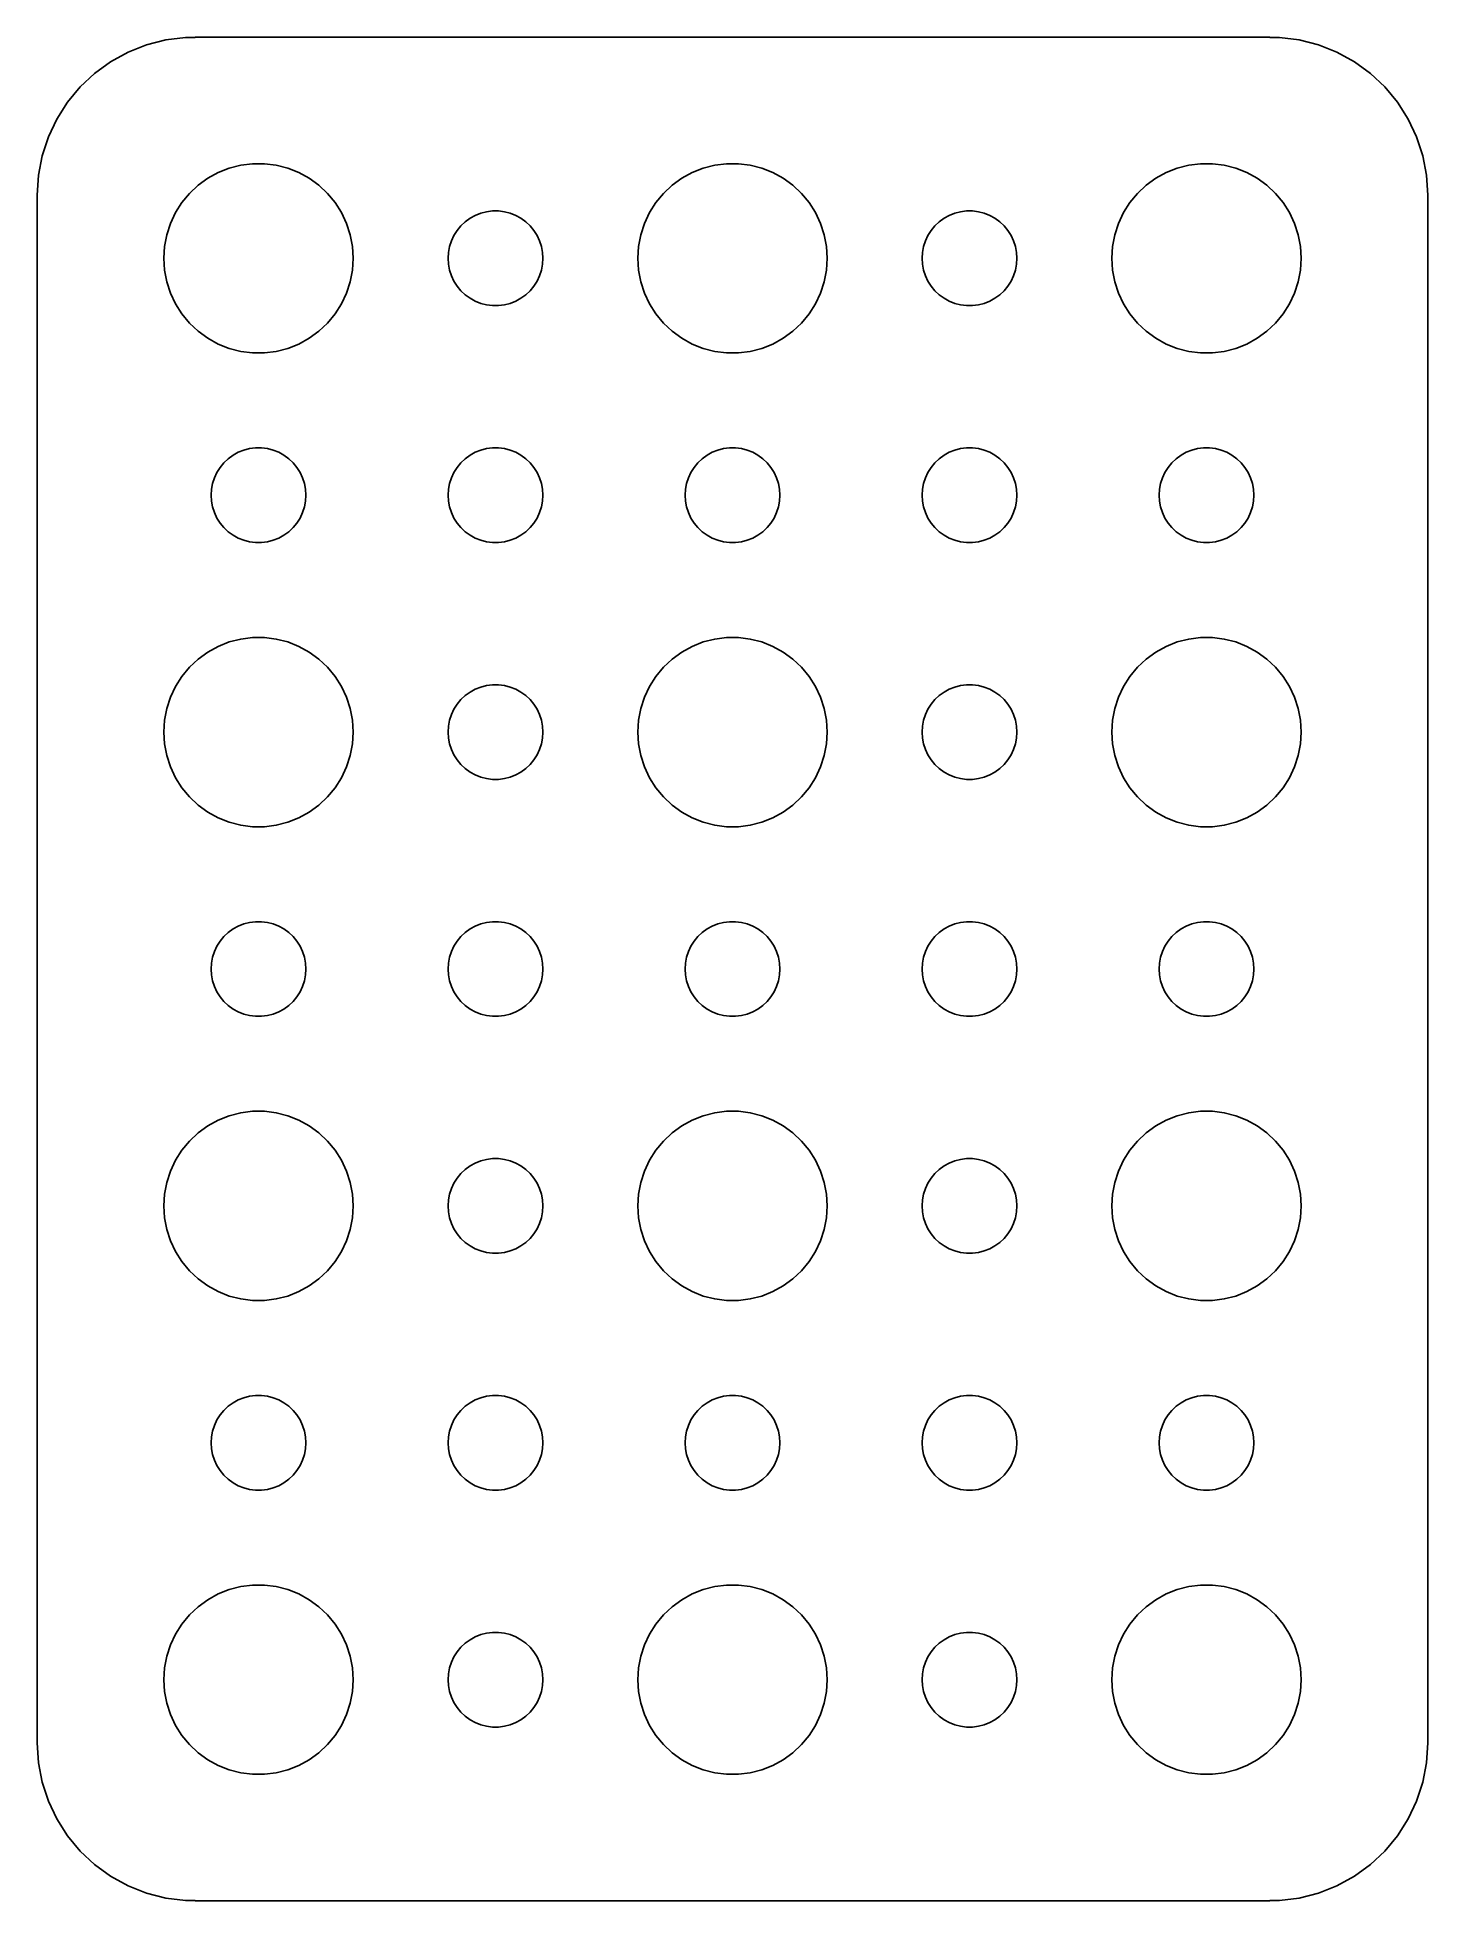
# Model space of a CAD drawing. Extents: x -22 to 22, y -29.5 to 29.5.
import ezdxf

# ---------------------------------------------------------------- set-up
doc = ezdxf.new("R2010")
doc.units = 0
doc.layers.get('0').update_dxf_attribs({"linetype": 'CONTINUOUS'})

msp = doc.modelspace()

# ---------------------------------------------------------------- linework, layer by layer
for points in [[(17, -29.4901), (17.314, -29.4901), (17.9369, -29.4114), (18.5451, -29.2553), (19.1289, -29.0241), (19.6791, -28.7216), (20.1871, -28.3526), (20.6448, -27.9227), (21.0451, -27.4389), (21.3815, -26.9088), (21.6489, -26.3406), (21.8429, -25.7434), (21.9606, -25.1267), (22, -24.5), (22, 24.5), (21.9606, 25.1267), (21.8429, 25.7434), (21.6489, 26.3406), (21.3815, 26.9088), (21.0451, 27.4389), (20.6448, 27.9227), (20.1871, 28.3526), (19.6791, 28.7216), (19.1289, 29.0241), (18.5451, 29.2553), (17.9369, 29.4114), (17.314, 29.4901), (17, 29.4901), (17, 29.497), (-17, 29.497), (-17, 29.4901), (-17.314, 29.4901), (-17.9369, 29.4114), (-18.5451, 29.2553), (-19.1289, 29.0241), (-19.6791, 28.7216), (-20.1871, 28.3526), (-20.6448, 27.9227), (-21.0451, 27.4389), (-21.3815, 26.9088), (-21.6489, 26.3406), (-21.8429, 25.7434), (-21.9606, 25.1267), (-22, 24.5), (-22, -24.5), (-21.9606, -25.1267), (-21.8429, -25.7434), (-21.6489, -26.3406), (-21.3815, -26.9088), (-21.0451, -27.4389), (-20.6448, -27.9227), (-20.1871, -28.3526), (-19.6791, -28.7216), (-19.1289, -29.0241), (-18.5451, -29.2553), (-17.9369, -29.4114), (-17.314, -29.4901), (-17, -29.4901), (-17, -29.497), (17, -29.497)], [(-15.1884, 19.5059), (-15.5621, 19.5531), (-15.9271, 19.6468), (-16.2773, 19.7855), (-16.6075, 19.967), (-16.9123, 20.1885), (-17.1869, 20.4464), (-17.4271, 20.7366), (-17.6289, 21.0547), (-17.7893, 21.3956), (-17.9057, 21.7539), (-17.9763, 22.124), (-18, 22.5), (-17.9763, 22.876), (-17.9057, 23.2461), (-17.7893, 23.6044), (-17.6289, 23.9453), (-17.4271, 24.2634), (-17.1869, 24.5536), (-16.9123, 24.8115), (-16.6075, 25.033), (-16.2773, 25.2145), (-15.9271, 25.3532), (-15.5621, 25.4469), (-15.1884, 25.4941), (-14.8116, 25.4941), (-14.4379, 25.4469), (-14.0729, 25.3532), (-13.7227, 25.2145), (-13.3925, 25.033), (-13.0877, 24.8115), (-12.8131, 24.5536), (-12.5729, 24.2634), (-12.3711, 23.9453), (-12.2107, 23.6044), (-12.0943, 23.2461), (-12.0237, 22.876), (-12, 22.5), (-12.0237, 22.124), (-12.0943, 21.7539), (-12.2107, 21.3956), (-12.3711, 21.0547), (-12.5729, 20.7366), (-12.8131, 20.4464), (-13.0877, 20.1885), (-13.3925, 19.967), (-13.7227, 19.7855), (-14.0729, 19.6468), (-14.4379, 19.5531), (-14.8116, 19.5059)], [(-0.188372, 19.5059), (-0.562144, 19.5531), (-0.927051, 19.6468), (-1.27734, 19.7855), (-1.60748, 19.967), (-1.91227, 20.1885), (-2.18691, 20.4464), (-2.42705, 20.7366), (-2.62892, 21.0547), (-2.78933, 21.3956), (-2.90575, 21.7539), (-2.97634, 22.124), (-3, 22.5), (-2.97634, 22.876), (-2.90575, 23.2461), (-2.78933, 23.6044), (-2.62892, 23.9453), (-2.42705, 24.2634), (-2.18691, 24.5536), (-1.91227, 24.8115), (-1.60748, 25.033), (-1.27734, 25.2145), (-0.927051, 25.3532), (-0.562144, 25.4469), (-0.188372, 25.4941), (0.188372, 25.4941), (0.562144, 25.4469), (0.927051, 25.3532), (1.27734, 25.2145), (1.60748, 25.033), (1.91227, 24.8115), (2.18691, 24.5536), (2.42705, 24.2634), (2.62892, 23.9453), (2.78933, 23.6044), (2.90575, 23.2461), (2.97634, 22.876), (3, 22.5), (2.97634, 22.124), (2.90575, 21.7539), (2.78933, 21.3956), (2.62892, 21.0547), (2.42705, 20.7366), (2.18691, 20.4464), (1.91227, 20.1885), (1.60748, 19.967), (1.27734, 19.7855), (0.927051, 19.6468), (0.562144, 19.5531), (0.188372, 19.5059)], [(14.8116, 19.5059), (14.4379, 19.5531), (14.0729, 19.6468), (13.7227, 19.7855), (13.3925, 19.967), (13.0877, 20.1885), (12.8131, 20.4464), (12.5729, 20.7366), (12.3711, 21.0547), (12.2107, 21.3956), (12.0943, 21.7539), (12.0237, 22.124), (12, 22.5), (12.0237, 22.876), (12.0943, 23.2461), (12.2107, 23.6044), (12.3711, 23.9453), (12.5729, 24.2634), (12.8131, 24.5536), (13.0877, 24.8115), (13.3925, 25.033), (13.7227, 25.2145), (14.0729, 25.3532), (14.4379, 25.4469), (14.8116, 25.4941), (15.1884, 25.4941), (15.5621, 25.4469), (15.9271, 25.3532), (16.2773, 25.2145), (16.6075, 25.033), (16.9123, 24.8115), (17.1869, 24.5536), (17.4271, 24.2634), (17.6289, 23.9453), (17.7893, 23.6044), (17.9057, 23.2461), (17.9763, 22.876), (18, 22.5), (17.9763, 22.124), (17.9057, 21.7539), (17.7893, 21.3956), (17.6289, 21.0547), (17.4271, 20.7366), (17.1869, 20.4464), (16.9123, 20.1885), (16.6075, 19.967), (16.2773, 19.7855), (15.9271, 19.6468), (15.5621, 19.5531), (15.1884, 19.5059)], [(-7.59419, 21.003), (-7.78107, 21.0266), (-7.96353, 21.0734), (-8.13867, 21.1428), (-8.30374, 21.2335), (-8.45614, 21.3442), (-8.59345, 21.4732), (-8.71353, 21.6183), (-8.81446, 21.7774), (-8.89466, 21.9478), (-8.95287, 22.127), (-8.98817, 22.312), (-9, 22.5), (-8.98817, 22.688), (-8.95287, 22.873), (-8.89466, 23.0522), (-8.81446, 23.2226), (-8.71353, 23.3817), (-8.59345, 23.5268), (-8.45614, 23.6558), (-8.30374, 23.7665), (-8.13867, 23.8572), (-7.96353, 23.9266), (-7.78107, 23.9734), (-7.59419, 23.997), (-7.40581, 23.997), (-7.21893, 23.9734), (-7.03647, 23.9266), (-6.86133, 23.8572), (-6.69626, 23.7665), (-6.54386, 23.6558), (-6.40655, 23.5268), (-6.28647, 23.3817), (-6.18554, 23.2226), (-6.10534, 23.0522), (-6.04713, 22.873), (-6.01183, 22.688), (-6, 22.5), (-6.01183, 22.312), (-6.04713, 22.127), (-6.10534, 21.9478), (-6.18554, 21.7774), (-6.28647, 21.6183), (-6.40655, 21.4732), (-6.54386, 21.3442), (-6.69626, 21.2335), (-6.86133, 21.1428), (-7.03647, 21.0734), (-7.21893, 21.0266), (-7.40581, 21.003)], [(7.40581, 21.003), (7.21893, 21.0266), (7.03647, 21.0734), (6.86133, 21.1428), (6.69626, 21.2335), (6.54386, 21.3442), (6.40655, 21.4732), (6.28647, 21.6183), (6.18554, 21.7774), (6.10534, 21.9478), (6.04713, 22.127), (6.01183, 22.312), (6, 22.5), (6.01183, 22.688), (6.04713, 22.873), (6.10534, 23.0522), (6.18554, 23.2226), (6.28647, 23.3817), (6.40655, 23.5268), (6.54386, 23.6558), (6.69626, 23.7665), (6.86133, 23.8572), (7.03647, 23.9266), (7.21893, 23.9734), (7.40581, 23.997), (7.59419, 23.997), (7.78107, 23.9734), (7.96353, 23.9266), (8.13867, 23.8572), (8.30374, 23.7665), (8.45614, 23.6558), (8.59345, 23.5268), (8.71353, 23.3817), (8.81446, 23.2226), (8.89466, 23.0522), (8.95287, 22.873), (8.98817, 22.688), (9, 22.5), (8.98817, 22.312), (8.95287, 22.127), (8.89466, 21.9478), (8.81446, 21.7774), (8.71353, 21.6183), (8.59345, 21.4732), (8.45614, 21.3442), (8.30374, 21.2335), (8.13867, 21.1428), (7.96353, 21.0734), (7.78107, 21.0266), (7.59419, 21.003)], [(-15.0942, 13.503), (-15.2811, 13.5266), (-15.4635, 13.5734), (-15.6387, 13.6428), (-15.8037, 13.7335), (-15.9561, 13.8442), (-16.0935, 13.9732), (-16.2135, 14.1183), (-16.3145, 14.2774), (-16.3947, 14.4478), (-16.4529, 14.627), (-16.4882, 14.812), (-16.5, 15), (-16.4882, 15.188), (-16.4529, 15.373), (-16.3947, 15.5522), (-16.3145, 15.7226), (-16.2135, 15.8817), (-16.0935, 16.0268), (-15.9561, 16.1558), (-15.8037, 16.2665), (-15.6387, 16.3572), (-15.4635, 16.4266), (-15.2811, 16.4734), (-15.0942, 16.497), (-14.9058, 16.497), (-14.7189, 16.4734), (-14.5365, 16.4266), (-14.3613, 16.3572), (-14.1963, 16.2665), (-14.0439, 16.1558), (-13.9065, 16.0268), (-13.7865, 15.8817), (-13.6855, 15.7226), (-13.6053, 15.5522), (-13.5471, 15.373), (-13.5118, 15.188), (-13.5, 15), (-13.5118, 14.812), (-13.5471, 14.627), (-13.6053, 14.4478), (-13.6855, 14.2774), (-13.7865, 14.1183), (-13.9065, 13.9732), (-14.0439, 13.8442), (-14.1963, 13.7335), (-14.3613, 13.6428), (-14.5365, 13.5734), (-14.7189, 13.5266), (-14.9058, 13.503)], [(-7.59419, 13.503), (-7.78107, 13.5266), (-7.96353, 13.5734), (-8.13867, 13.6428), (-8.30374, 13.7335), (-8.45614, 13.8442), (-8.59345, 13.9732), (-8.71353, 14.1183), (-8.81446, 14.2774), (-8.89466, 14.4478), (-8.95287, 14.627), (-8.98817, 14.812), (-9, 15), (-8.98817, 15.188), (-8.95287, 15.373), (-8.89466, 15.5522), (-8.81446, 15.7226), (-8.71353, 15.8817), (-8.59345, 16.0268), (-8.45614, 16.1558), (-8.30374, 16.2665), (-8.13867, 16.3572), (-7.96353, 16.4266), (-7.78107, 16.4734), (-7.59419, 16.497), (-7.40581, 16.497), (-7.21893, 16.4734), (-7.03647, 16.4266), (-6.86133, 16.3572), (-6.69626, 16.2665), (-6.54386, 16.1558), (-6.40655, 16.0268), (-6.28647, 15.8817), (-6.18554, 15.7226), (-6.10534, 15.5522), (-6.04713, 15.373), (-6.01183, 15.188), (-6, 15), (-6.01183, 14.812), (-6.04713, 14.627), (-6.10534, 14.4478), (-6.18554, 14.2774), (-6.28647, 14.1183), (-6.40655, 13.9732), (-6.54386, 13.8442), (-6.69626, 13.7335), (-6.86133, 13.6428), (-7.03647, 13.5734), (-7.21893, 13.5266), (-7.40581, 13.503)], [(-0.094186, 13.503), (-0.281072, 13.5266), (-0.463525, 13.5734), (-0.638669, 13.6428), (-0.80374, 13.7335), (-0.956136, 13.8442), (-1.09345, 13.9732), (-1.21353, 14.1183), (-1.31446, 14.2774), (-1.39466, 14.4478), (-1.45287, 14.627), (-1.48817, 14.812), (-1.5, 15), (-1.48817, 15.188), (-1.45287, 15.373), (-1.39466, 15.5522), (-1.31446, 15.7226), (-1.21353, 15.8817), (-1.09345, 16.0268), (-0.956136, 16.1558), (-0.80374, 16.2665), (-0.638669, 16.3572), (-0.463525, 16.4266), (-0.281072, 16.4734), (-0.094186, 16.497), (0.094186, 16.497), (0.281072, 16.4734), (0.463525, 16.4266), (0.638669, 16.3572), (0.80374, 16.2665), (0.956136, 16.1558), (1.09345, 16.0268), (1.21353, 15.8817), (1.31446, 15.7226), (1.39466, 15.5522), (1.45287, 15.373), (1.48817, 15.188), (1.5, 15), (1.48817, 14.812), (1.45287, 14.627), (1.39466, 14.4478), (1.31446, 14.2774), (1.21353, 14.1183), (1.09345, 13.9732), (0.956136, 13.8442), (0.80374, 13.7335), (0.638669, 13.6428), (0.463525, 13.5734), (0.281072, 13.5266), (0.094186, 13.503)], [(7.40581, 13.503), (7.21893, 13.5266), (7.03647, 13.5734), (6.86133, 13.6428), (6.69626, 13.7335), (6.54386, 13.8442), (6.40655, 13.9732), (6.28647, 14.1183), (6.18554, 14.2774), (6.10534, 14.4478), (6.04713, 14.627), (6.01183, 14.812), (6, 15), (6.01183, 15.188), (6.04713, 15.373), (6.10534, 15.5522), (6.18554, 15.7226), (6.28647, 15.8817), (6.40655, 16.0268), (6.54386, 16.1558), (6.69626, 16.2665), (6.86133, 16.3572), (7.03647, 16.4266), (7.21893, 16.4734), (7.40581, 16.497), (7.59419, 16.497), (7.78107, 16.4734), (7.96353, 16.4266), (8.13867, 16.3572), (8.30374, 16.2665), (8.45614, 16.1558), (8.59345, 16.0268), (8.71353, 15.8817), (8.81446, 15.7226), (8.89466, 15.5522), (8.95287, 15.373), (8.98817, 15.188), (9, 15), (8.98817, 14.812), (8.95287, 14.627), (8.89466, 14.4478), (8.81446, 14.2774), (8.71353, 14.1183), (8.59345, 13.9732), (8.45614, 13.8442), (8.30374, 13.7335), (8.13867, 13.6428), (7.96353, 13.5734), (7.78107, 13.5266), (7.59419, 13.503)], [(14.9058, 13.503), (14.7189, 13.5266), (14.5365, 13.5734), (14.3613, 13.6428), (14.1963, 13.7335), (14.0439, 13.8442), (13.9065, 13.9732), (13.7865, 14.1183), (13.6855, 14.2774), (13.6053, 14.4478), (13.5471, 14.627), (13.5118, 14.812), (13.5, 15), (13.5118, 15.188), (13.5471, 15.373), (13.6053, 15.5522), (13.6855, 15.7226), (13.7865, 15.8817), (13.9065, 16.0268), (14.0439, 16.1558), (14.1963, 16.2665), (14.3613, 16.3572), (14.5365, 16.4266), (14.7189, 16.4734), (14.9058, 16.497), (15.0942, 16.497), (15.2811, 16.4734), (15.4635, 16.4266), (15.6387, 16.3572), (15.8037, 16.2665), (15.9561, 16.1558), (16.0935, 16.0268), (16.2135, 15.8817), (16.3145, 15.7226), (16.3947, 15.5522), (16.4529, 15.373), (16.4882, 15.188), (16.5, 15), (16.4882, 14.812), (16.4529, 14.627), (16.3947, 14.4478), (16.3145, 14.2774), (16.2135, 14.1183), (16.0935, 13.9732), (15.9561, 13.8442), (15.8037, 13.7335), (15.6387, 13.6428), (15.4635, 13.5734), (15.2811, 13.5266), (15.0942, 13.503)], [(-15.1884, 4.50592), (-15.5621, 4.55314), (-15.9271, 4.64683), (-16.2773, 4.78552), (-16.6075, 4.96702), (-16.9123, 5.18846), (-17.1869, 5.44636), (-17.4271, 5.73664), (-17.6289, 6.05474), (-17.7893, 6.39563), (-17.9057, 6.75393), (-17.9763, 7.124), (-18, 7.5), (-17.9763, 7.876), (-17.9057, 8.24607), (-17.7893, 8.60437), (-17.6289, 8.94526), (-17.4271, 9.26336), (-17.1869, 9.55364), (-16.9123, 9.81154), (-16.6075, 10.033), (-16.2773, 10.2145), (-15.9271, 10.3532), (-15.5621, 10.4469), (-15.1884, 10.4941), (-14.8116, 10.4941), (-14.4379, 10.4469), (-14.0729, 10.3532), (-13.7227, 10.2145), (-13.3925, 10.033), (-13.0877, 9.81154), (-12.8131, 9.55364), (-12.5729, 9.26336), (-12.3711, 8.94526), (-12.2107, 8.60437), (-12.0943, 8.24607), (-12.0237, 7.876), (-12, 7.5), (-12.0237, 7.124), (-12.0943, 6.75393), (-12.2107, 6.39563), (-12.3711, 6.05474), (-12.5729, 5.73664), (-12.8131, 5.44636), (-13.0877, 5.18846), (-13.3925, 4.96702), (-13.7227, 4.78552), (-14.0729, 4.64683), (-14.4379, 4.55314), (-14.8116, 4.50592)], [(-0.188372, 4.50592), (-0.562144, 4.55314), (-0.927051, 4.64683), (-1.27734, 4.78552), (-1.60748, 4.96702), (-1.91227, 5.18846), (-2.18691, 5.44636), (-2.42705, 5.73664), (-2.62892, 6.05474), (-2.78933, 6.39563), (-2.90575, 6.75393), (-2.97634, 7.124), (-3, 7.5), (-2.97634, 7.876), (-2.90575, 8.24607), (-2.78933, 8.60437), (-2.62892, 8.94526), (-2.42705, 9.26336), (-2.18691, 9.55364), (-1.91227, 9.81154), (-1.60748, 10.033), (-1.27734, 10.2145), (-0.927051, 10.3532), (-0.562144, 10.4469), (-0.188372, 10.4941), (0.188372, 10.4941), (0.562144, 10.4469), (0.927051, 10.3532), (1.27734, 10.2145), (1.60748, 10.033), (1.91227, 9.81154), (2.18691, 9.55364), (2.42705, 9.26336), (2.62892, 8.94526), (2.78933, 8.60437), (2.90575, 8.24607), (2.97634, 7.876), (3, 7.5), (2.97634, 7.124), (2.90575, 6.75393), (2.78933, 6.39563), (2.62892, 6.05474), (2.42705, 5.73664), (2.18691, 5.44636), (1.91227, 5.18846), (1.60748, 4.96702), (1.27734, 4.78552), (0.927051, 4.64683), (0.562144, 4.55314), (0.188372, 4.50592)], [(14.8116, 4.50592), (14.4379, 4.55314), (14.0729, 4.64683), (13.7227, 4.78552), (13.3925, 4.96702), (13.0877, 5.18846), (12.8131, 5.44636), (12.5729, 5.73664), (12.3711, 6.05474), (12.2107, 6.39563), (12.0943, 6.75393), (12.0237, 7.124), (12, 7.5), (12.0237, 7.876), (12.0943, 8.24607), (12.2107, 8.60437), (12.3711, 8.94526), (12.5729, 9.26336), (12.8131, 9.55364), (13.0877, 9.81154), (13.3925, 10.033), (13.7227, 10.2145), (14.0729, 10.3532), (14.4379, 10.4469), (14.8116, 10.4941), (15.1884, 10.4941), (15.5621, 10.4469), (15.9271, 10.3532), (16.2773, 10.2145), (16.6075, 10.033), (16.9123, 9.81154), (17.1869, 9.55364), (17.4271, 9.26336), (17.6289, 8.94526), (17.7893, 8.60437), (17.9057, 8.24607), (17.9763, 7.876), (18, 7.5), (17.9763, 7.124), (17.9057, 6.75393), (17.7893, 6.39563), (17.6289, 6.05474), (17.4271, 5.73664), (17.1869, 5.44636), (16.9123, 5.18846), (16.6075, 4.96702), (16.2773, 4.78552), (15.9271, 4.64683), (15.5621, 4.55314), (15.1884, 4.50592)], [(-7.59419, 6.00296), (-7.78107, 6.02657), (-7.96353, 6.07342), (-8.13867, 6.14276), (-8.30374, 6.23351), (-8.45614, 6.34423), (-8.59345, 6.47318), (-8.71353, 6.61832), (-8.81446, 6.77737), (-8.89466, 6.94781), (-8.95287, 7.12697), (-8.98817, 7.312), (-9, 7.5), (-8.98817, 7.688), (-8.95287, 7.87303), (-8.89466, 8.05219), (-8.81446, 8.22263), (-8.71353, 8.38168), (-8.59345, 8.52682), (-8.45614, 8.65577), (-8.30374, 8.76649), (-8.13867, 8.85724), (-7.96353, 8.92658), (-7.78107, 8.97343), (-7.59419, 8.99704), (-7.40581, 8.99704), (-7.21893, 8.97343), (-7.03647, 8.92658), (-6.86133, 8.85724), (-6.69626, 8.76649), (-6.54386, 8.65577), (-6.40655, 8.52682), (-6.28647, 8.38168), (-6.18554, 8.22263), (-6.10534, 8.05219), (-6.04713, 7.87303), (-6.01183, 7.688), (-6, 7.5), (-6.01183, 7.312), (-6.04713, 7.12697), (-6.10534, 6.94781), (-6.18554, 6.77737), (-6.28647, 6.61832), (-6.40655, 6.47318), (-6.54386, 6.34423), (-6.69626, 6.23351), (-6.86133, 6.14276), (-7.03647, 6.07342), (-7.21893, 6.02657), (-7.40581, 6.00296)], [(7.40581, 6.00296), (7.21893, 6.02657), (7.03647, 6.07342), (6.86133, 6.14276), (6.69626, 6.23351), (6.54386, 6.34423), (6.40655, 6.47318), (6.28647, 6.61832), (6.18554, 6.77737), (6.10534, 6.94781), (6.04713, 7.12697), (6.01183, 7.312), (6, 7.5), (6.01183, 7.688), (6.04713, 7.87303), (6.10534, 8.05219), (6.18554, 8.22263), (6.28647, 8.38168), (6.40655, 8.52682), (6.54386, 8.65577), (6.69626, 8.76649), (6.86133, 8.85724), (7.03647, 8.92658), (7.21893, 8.97343), (7.40581, 8.99704), (7.59419, 8.99704), (7.78107, 8.97343), (7.96353, 8.92658), (8.13867, 8.85724), (8.30374, 8.76649), (8.45614, 8.65577), (8.59345, 8.52682), (8.71353, 8.38168), (8.81446, 8.22263), (8.89466, 8.05219), (8.95287, 7.87303), (8.98817, 7.688), (9, 7.5), (8.98817, 7.312), (8.95287, 7.12697), (8.89466, 6.94781), (8.81446, 6.77737), (8.71353, 6.61832), (8.59345, 6.47318), (8.45614, 6.34423), (8.30374, 6.23351), (8.13867, 6.14276), (7.96353, 6.07342), (7.78107, 6.02657), (7.59419, 6.00296)], [(-15.0942, -1.49704), (-15.2811, -1.47343), (-15.4635, -1.42658), (-15.6387, -1.35724), (-15.8037, -1.26649), (-15.9561, -1.15577), (-16.0935, -1.02682), (-16.2135, -0.881678), (-16.3145, -0.722631), (-16.3947, -0.552187), (-16.4529, -0.373035), (-16.4882, -0.188), (-16.5, 0), (-16.4882, 0.188), (-16.4529, 0.373035), (-16.3947, 0.552187), (-16.3145, 0.722631), (-16.2135, 0.881678), (-16.0935, 1.02682), (-15.9561, 1.15577), (-15.8037, 1.26649), (-15.6387, 1.35724), (-15.4635, 1.42658), (-15.2811, 1.47343), (-15.0942, 1.49704), (-14.9058, 1.49704), (-14.7189, 1.47343), (-14.5365, 1.42658), (-14.3613, 1.35724), (-14.1963, 1.26649), (-14.0439, 1.15577), (-13.9065, 1.02682), (-13.7865, 0.881678), (-13.6855, 0.722631), (-13.6053, 0.552187), (-13.5471, 0.373035), (-13.5118, 0.188), (-13.5, 0), (-13.5118, -0.188), (-13.5471, -0.373035), (-13.6053, -0.552187), (-13.6855, -0.722631), (-13.7865, -0.881678), (-13.9065, -1.02682), (-14.0439, -1.15577), (-14.1963, -1.26649), (-14.3613, -1.35724), (-14.5365, -1.42658), (-14.7189, -1.47343), (-14.9058, -1.49704)], [(-7.59419, -1.49704), (-7.78107, -1.47343), (-7.96353, -1.42658), (-8.13867, -1.35724), (-8.30374, -1.26649), (-8.45614, -1.15577), (-8.59345, -1.02682), (-8.71353, -0.881678), (-8.81446, -0.722631), (-8.89466, -0.552187), (-8.95287, -0.373035), (-8.98817, -0.188), (-9, 0), (-8.98817, 0.188), (-8.95287, 0.373035), (-8.89466, 0.552187), (-8.81446, 0.722631), (-8.71353, 0.881678), (-8.59345, 1.02682), (-8.45614, 1.15577), (-8.30374, 1.26649), (-8.13867, 1.35724), (-7.96353, 1.42658), (-7.78107, 1.47343), (-7.59419, 1.49704), (-7.40581, 1.49704), (-7.21893, 1.47343), (-7.03647, 1.42658), (-6.86133, 1.35724), (-6.69626, 1.26649), (-6.54386, 1.15577), (-6.40655, 1.02682), (-6.28647, 0.881678), (-6.18554, 0.722631), (-6.10534, 0.552187), (-6.04713, 0.373035), (-6.01183, 0.188), (-6, 0), (-6.01183, -0.188), (-6.04713, -0.373035), (-6.10534, -0.552187), (-6.18554, -0.722631), (-6.28647, -0.881678), (-6.40655, -1.02682), (-6.54386, -1.15577), (-6.69626, -1.26649), (-6.86133, -1.35724), (-7.03647, -1.42658), (-7.21893, -1.47343), (-7.40581, -1.49704)], [(-0.094186, -1.49704), (-0.281072, -1.47343), (-0.463525, -1.42658), (-0.638669, -1.35724), (-0.80374, -1.26649), (-0.956136, -1.15577), (-1.09345, -1.02682), (-1.21353, -0.881678), (-1.31446, -0.722631), (-1.39466, -0.552187), (-1.45287, -0.373035), (-1.48817, -0.188), (-1.5, 0), (-1.48817, 0.188), (-1.45287, 0.373035), (-1.39466, 0.552187), (-1.31446, 0.722631), (-1.21353, 0.881678), (-1.09345, 1.02682), (-0.956136, 1.15577), (-0.80374, 1.26649), (-0.638669, 1.35724), (-0.463525, 1.42658), (-0.281072, 1.47343), (-0.094186, 1.49704), (0.094186, 1.49704), (0.281072, 1.47343), (0.463525, 1.42658), (0.638669, 1.35724), (0.80374, 1.26649), (0.956136, 1.15577), (1.09345, 1.02682), (1.21353, 0.881678), (1.31446, 0.722631), (1.39466, 0.552187), (1.45287, 0.373035), (1.48817, 0.188), (1.5, 0), (1.48817, -0.188), (1.45287, -0.373035), (1.39466, -0.552187), (1.31446, -0.722631), (1.21353, -0.881678), (1.09345, -1.02682), (0.956136, -1.15577), (0.80374, -1.26649), (0.638669, -1.35724), (0.463525, -1.42658), (0.281072, -1.47343), (0.094186, -1.49704)], [(7.40581, -1.49704), (7.21893, -1.47343), (7.03647, -1.42658), (6.86133, -1.35724), (6.69626, -1.26649), (6.54386, -1.15577), (6.40655, -1.02682), (6.28647, -0.881678), (6.18554, -0.722631), (6.10534, -0.552187), (6.04713, -0.373035), (6.01183, -0.188), (6, 0), (6.01183, 0.188), (6.04713, 0.373035), (6.10534, 0.552187), (6.18554, 0.722631), (6.28647, 0.881678), (6.40655, 1.02682), (6.54386, 1.15577), (6.69626, 1.26649), (6.86133, 1.35724), (7.03647, 1.42658), (7.21893, 1.47343), (7.40581, 1.49704), (7.59419, 1.49704), (7.78107, 1.47343), (7.96353, 1.42658), (8.13867, 1.35724), (8.30374, 1.26649), (8.45614, 1.15577), (8.59345, 1.02682), (8.71353, 0.881678), (8.81446, 0.722631), (8.89466, 0.552187), (8.95287, 0.373035), (8.98817, 0.188), (9, 0), (8.98817, -0.188), (8.95287, -0.373035), (8.89466, -0.552187), (8.81446, -0.722631), (8.71353, -0.881678), (8.59345, -1.02682), (8.45614, -1.15577), (8.30374, -1.26649), (8.13867, -1.35724), (7.96353, -1.42658), (7.78107, -1.47343), (7.59419, -1.49704)], [(14.9058, -1.49704), (14.7189, -1.47343), (14.5365, -1.42658), (14.3613, -1.35724), (14.1963, -1.26649), (14.0439, -1.15577), (13.9065, -1.02682), (13.7865, -0.881678), (13.6855, -0.722631), (13.6053, -0.552187), (13.5471, -0.373035), (13.5118, -0.188), (13.5, 0), (13.5118, 0.188), (13.5471, 0.373035), (13.6053, 0.552187), (13.6855, 0.722631), (13.7865, 0.881678), (13.9065, 1.02682), (14.0439, 1.15577), (14.1963, 1.26649), (14.3613, 1.35724), (14.5365, 1.42658), (14.7189, 1.47343), (14.9058, 1.49704), (15.0942, 1.49704), (15.2811, 1.47343), (15.4635, 1.42658), (15.6387, 1.35724), (15.8037, 1.26649), (15.9561, 1.15577), (16.0935, 1.02682), (16.2135, 0.881678), (16.3145, 0.722631), (16.3947, 0.552187), (16.4529, 0.373035), (16.4882, 0.188), (16.5, 0), (16.4882, -0.188), (16.4529, -0.373035), (16.3947, -0.552187), (16.3145, -0.722631), (16.2135, -0.881678), (16.0935, -1.02682), (15.9561, -1.15577), (15.8037, -1.26649), (15.6387, -1.35724), (15.4635, -1.42658), (15.2811, -1.47343), (15.0942, -1.49704)], [(-15.1884, -10.4941), (-15.5621, -10.4469), (-15.9271, -10.3532), (-16.2773, -10.2145), (-16.6075, -10.033), (-16.9123, -9.81154), (-17.1869, -9.55364), (-17.4271, -9.26336), (-17.6289, -8.94526), (-17.7893, -8.60437), (-17.9057, -8.24607), (-17.9763, -7.876), (-18, -7.5), (-17.9763, -7.124), (-17.9057, -6.75393), (-17.7893, -6.39563), (-17.6289, -6.05474), (-17.4271, -5.73664), (-17.1869, -5.44636), (-16.9123, -5.18846), (-16.6075, -4.96702), (-16.2773, -4.78552), (-15.9271, -4.64683), (-15.5621, -4.55314), (-15.1884, -4.50592), (-14.8116, -4.50592), (-14.4379, -4.55314), (-14.0729, -4.64683), (-13.7227, -4.78552), (-13.3925, -4.96702), (-13.0877, -5.18846), (-12.8131, -5.44636), (-12.5729, -5.73664), (-12.3711, -6.05474), (-12.2107, -6.39563), (-12.0943, -6.75393), (-12.0237, -7.124), (-12, -7.5), (-12.0237, -7.876), (-12.0943, -8.24607), (-12.2107, -8.60437), (-12.3711, -8.94526), (-12.5729, -9.26336), (-12.8131, -9.55364), (-13.0877, -9.81154), (-13.3925, -10.033), (-13.7227, -10.2145), (-14.0729, -10.3532), (-14.4379, -10.4469), (-14.8116, -10.4941)], [(-0.188372, -10.4941), (-0.562144, -10.4469), (-0.927051, -10.3532), (-1.27734, -10.2145), (-1.60748, -10.033), (-1.91227, -9.81154), (-2.18691, -9.55364), (-2.42705, -9.26336), (-2.62892, -8.94526), (-2.78933, -8.60437), (-2.90575, -8.24607), (-2.97634, -7.876), (-3, -7.5), (-2.97634, -7.124), (-2.90575, -6.75393), (-2.78933, -6.39563), (-2.62892, -6.05474), (-2.42705, -5.73664), (-2.18691, -5.44636), (-1.91227, -5.18846), (-1.60748, -4.96702), (-1.27734, -4.78552), (-0.927051, -4.64683), (-0.562144, -4.55314), (-0.188372, -4.50592), (0.188372, -4.50592), (0.562144, -4.55314), (0.927051, -4.64683), (1.27734, -4.78552), (1.60748, -4.96702), (1.91227, -5.18846), (2.18691, -5.44636), (2.42705, -5.73664), (2.62892, -6.05474), (2.78933, -6.39563), (2.90575, -6.75393), (2.97634, -7.124), (3, -7.5), (2.97634, -7.876), (2.90575, -8.24607), (2.78933, -8.60437), (2.62892, -8.94526), (2.42705, -9.26336), (2.18691, -9.55364), (1.91227, -9.81154), (1.60748, -10.033), (1.27734, -10.2145), (0.927051, -10.3532), (0.562144, -10.4469), (0.188372, -10.4941)], [(14.8116, -10.4941), (14.4379, -10.4469), (14.0729, -10.3532), (13.7227, -10.2145), (13.3925, -10.033), (13.0877, -9.81154), (12.8131, -9.55364), (12.5729, -9.26336), (12.3711, -8.94526), (12.2107, -8.60437), (12.0943, -8.24607), (12.0237, -7.876), (12, -7.5), (12.0237, -7.124), (12.0943, -6.75393), (12.2107, -6.39563), (12.3711, -6.05474), (12.5729, -5.73664), (12.8131, -5.44636), (13.0877, -5.18846), (13.3925, -4.96702), (13.7227, -4.78552), (14.0729, -4.64683), (14.4379, -4.55314), (14.8116, -4.50592), (15.1884, -4.50592), (15.5621, -4.55314), (15.9271, -4.64683), (16.2773, -4.78552), (16.6075, -4.96702), (16.9123, -5.18846), (17.1869, -5.44636), (17.4271, -5.73664), (17.6289, -6.05474), (17.7893, -6.39563), (17.9057, -6.75393), (17.9763, -7.124), (18, -7.5), (17.9763, -7.876), (17.9057, -8.24607), (17.7893, -8.60437), (17.6289, -8.94526), (17.4271, -9.26336), (17.1869, -9.55364), (16.9123, -9.81154), (16.6075, -10.033), (16.2773, -10.2145), (15.9271, -10.3532), (15.5621, -10.4469), (15.1884, -10.4941)], [(-7.59419, -8.99704), (-7.78107, -8.97343), (-7.96353, -8.92658), (-8.13867, -8.85724), (-8.30374, -8.76649), (-8.45614, -8.65577), (-8.59345, -8.52682), (-8.71353, -8.38168), (-8.81446, -8.22263), (-8.89466, -8.05219), (-8.95287, -7.87303), (-8.98817, -7.688), (-9, -7.5), (-8.98817, -7.312), (-8.95287, -7.12697), (-8.89466, -6.94781), (-8.81446, -6.77737), (-8.71353, -6.61832), (-8.59345, -6.47318), (-8.45614, -6.34423), (-8.30374, -6.23351), (-8.13867, -6.14276), (-7.96353, -6.07342), (-7.78107, -6.02657), (-7.59419, -6.00296), (-7.40581, -6.00296), (-7.21893, -6.02657), (-7.03647, -6.07342), (-6.86133, -6.14276), (-6.69626, -6.23351), (-6.54386, -6.34423), (-6.40655, -6.47318), (-6.28647, -6.61832), (-6.18554, -6.77737), (-6.10534, -6.94781), (-6.04713, -7.12697), (-6.01183, -7.312), (-6, -7.5), (-6.01183, -7.688), (-6.04713, -7.87303), (-6.10534, -8.05219), (-6.18554, -8.22263), (-6.28647, -8.38168), (-6.40655, -8.52682), (-6.54386, -8.65577), (-6.69626, -8.76649), (-6.86133, -8.85724), (-7.03647, -8.92658), (-7.21893, -8.97343), (-7.40581, -8.99704)], [(7.40581, -8.99704), (7.21893, -8.97343), (7.03647, -8.92658), (6.86133, -8.85724), (6.69626, -8.76649), (6.54386, -8.65577), (6.40655, -8.52682), (6.28647, -8.38168), (6.18554, -8.22263), (6.10534, -8.05219), (6.04713, -7.87303), (6.01183, -7.688), (6, -7.5), (6.01183, -7.312), (6.04713, -7.12697), (6.10534, -6.94781), (6.18554, -6.77737), (6.28647, -6.61832), (6.40655, -6.47318), (6.54386, -6.34423), (6.69626, -6.23351), (6.86133, -6.14276), (7.03647, -6.07342), (7.21893, -6.02657), (7.40581, -6.00296), (7.59419, -6.00296), (7.78107, -6.02657), (7.96353, -6.07342), (8.13867, -6.14276), (8.30374, -6.23351), (8.45614, -6.34423), (8.59345, -6.47318), (8.71353, -6.61832), (8.81446, -6.77737), (8.89466, -6.94781), (8.95287, -7.12697), (8.98817, -7.312), (9, -7.5), (8.98817, -7.688), (8.95287, -7.87303), (8.89466, -8.05219), (8.81446, -8.22263), (8.71353, -8.38168), (8.59345, -8.52682), (8.45614, -8.65577), (8.30374, -8.76649), (8.13867, -8.85724), (7.96353, -8.92658), (7.78107, -8.97343), (7.59419, -8.99704)], [(-15.0942, -16.497), (-15.2811, -16.4734), (-15.4635, -16.4266), (-15.6387, -16.3572), (-15.8037, -16.2665), (-15.9561, -16.1558), (-16.0935, -16.0268), (-16.2135, -15.8817), (-16.3145, -15.7226), (-16.3947, -15.5522), (-16.4529, -15.373), (-16.4882, -15.188), (-16.5, -15), (-16.4882, -14.812), (-16.4529, -14.627), (-16.3947, -14.4478), (-16.3145, -14.2774), (-16.2135, -14.1183), (-16.0935, -13.9732), (-15.9561, -13.8442), (-15.8037, -13.7335), (-15.6387, -13.6428), (-15.4635, -13.5734), (-15.2811, -13.5266), (-15.0942, -13.503), (-14.9058, -13.503), (-14.7189, -13.5266), (-14.5365, -13.5734), (-14.3613, -13.6428), (-14.1963, -13.7335), (-14.0439, -13.8442), (-13.9065, -13.9732), (-13.7865, -14.1183), (-13.6855, -14.2774), (-13.6053, -14.4478), (-13.5471, -14.627), (-13.5118, -14.812), (-13.5, -15), (-13.5118, -15.188), (-13.5471, -15.373), (-13.6053, -15.5522), (-13.6855, -15.7226), (-13.7865, -15.8817), (-13.9065, -16.0268), (-14.0439, -16.1558), (-14.1963, -16.2665), (-14.3613, -16.3572), (-14.5365, -16.4266), (-14.7189, -16.4734), (-14.9058, -16.497)], [(-7.59419, -16.497), (-7.78107, -16.4734), (-7.96353, -16.4266), (-8.13867, -16.3572), (-8.30374, -16.2665), (-8.45614, -16.1558), (-8.59345, -16.0268), (-8.71353, -15.8817), (-8.81446, -15.7226), (-8.89466, -15.5522), (-8.95287, -15.373), (-8.98817, -15.188), (-9, -15), (-8.98817, -14.812), (-8.95287, -14.627), (-8.89466, -14.4478), (-8.81446, -14.2774), (-8.71353, -14.1183), (-8.59345, -13.9732), (-8.45614, -13.8442), (-8.30374, -13.7335), (-8.13867, -13.6428), (-7.96353, -13.5734), (-7.78107, -13.5266), (-7.59419, -13.503), (-7.40581, -13.503), (-7.21893, -13.5266), (-7.03647, -13.5734), (-6.86133, -13.6428), (-6.69626, -13.7335), (-6.54386, -13.8442), (-6.40655, -13.9732), (-6.28647, -14.1183), (-6.18554, -14.2774), (-6.10534, -14.4478), (-6.04713, -14.627), (-6.01183, -14.812), (-6, -15), (-6.01183, -15.188), (-6.04713, -15.373), (-6.10534, -15.5522), (-6.18554, -15.7226), (-6.28647, -15.8817), (-6.40655, -16.0268), (-6.54386, -16.1558), (-6.69626, -16.2665), (-6.86133, -16.3572), (-7.03647, -16.4266), (-7.21893, -16.4734), (-7.40581, -16.497)], [(-0.094186, -16.497), (-0.281072, -16.4734), (-0.463525, -16.4266), (-0.638669, -16.3572), (-0.80374, -16.2665), (-0.956136, -16.1558), (-1.09345, -16.0268), (-1.21353, -15.8817), (-1.31446, -15.7226), (-1.39466, -15.5522), (-1.45287, -15.373), (-1.48817, -15.188), (-1.5, -15), (-1.48817, -14.812), (-1.45287, -14.627), (-1.39466, -14.4478), (-1.31446, -14.2774), (-1.21353, -14.1183), (-1.09345, -13.9732), (-0.956136, -13.8442), (-0.80374, -13.7335), (-0.638669, -13.6428), (-0.463525, -13.5734), (-0.281072, -13.5266), (-0.094186, -13.503), (0.094186, -13.503), (0.281072, -13.5266), (0.463525, -13.5734), (0.638669, -13.6428), (0.80374, -13.7335), (0.956136, -13.8442), (1.09345, -13.9732), (1.21353, -14.1183), (1.31446, -14.2774), (1.39466, -14.4478), (1.45287, -14.627), (1.48817, -14.812), (1.5, -15), (1.48817, -15.188), (1.45287, -15.373), (1.39466, -15.5522), (1.31446, -15.7226), (1.21353, -15.8817), (1.09345, -16.0268), (0.956136, -16.1558), (0.80374, -16.2665), (0.638669, -16.3572), (0.463525, -16.4266), (0.281072, -16.4734), (0.094186, -16.497)], [(7.40581, -16.497), (7.21893, -16.4734), (7.03647, -16.4266), (6.86133, -16.3572), (6.69626, -16.2665), (6.54386, -16.1558), (6.40655, -16.0268), (6.28647, -15.8817), (6.18554, -15.7226), (6.10534, -15.5522), (6.04713, -15.373), (6.01183, -15.188), (6, -15), (6.01183, -14.812), (6.04713, -14.627), (6.10534, -14.4478), (6.18554, -14.2774), (6.28647, -14.1183), (6.40655, -13.9732), (6.54386, -13.8442), (6.69626, -13.7335), (6.86133, -13.6428), (7.03647, -13.5734), (7.21893, -13.5266), (7.40581, -13.503), (7.59419, -13.503), (7.78107, -13.5266), (7.96353, -13.5734), (8.13867, -13.6428), (8.30374, -13.7335), (8.45614, -13.8442), (8.59345, -13.9732), (8.71353, -14.1183), (8.81446, -14.2774), (8.89466, -14.4478), (8.95287, -14.627), (8.98817, -14.812), (9, -15), (8.98817, -15.188), (8.95287, -15.373), (8.89466, -15.5522), (8.81446, -15.7226), (8.71353, -15.8817), (8.59345, -16.0268), (8.45614, -16.1558), (8.30374, -16.2665), (8.13867, -16.3572), (7.96353, -16.4266), (7.78107, -16.4734), (7.59419, -16.497)], [(14.9058, -16.497), (14.7189, -16.4734), (14.5365, -16.4266), (14.3613, -16.3572), (14.1963, -16.2665), (14.0439, -16.1558), (13.9065, -16.0268), (13.7865, -15.8817), (13.6855, -15.7226), (13.6053, -15.5522), (13.5471, -15.373), (13.5118, -15.188), (13.5, -15), (13.5118, -14.812), (13.5471, -14.627), (13.6053, -14.4478), (13.6855, -14.2774), (13.7865, -14.1183), (13.9065, -13.9732), (14.0439, -13.8442), (14.1963, -13.7335), (14.3613, -13.6428), (14.5365, -13.5734), (14.7189, -13.5266), (14.9058, -13.503), (15.0942, -13.503), (15.2811, -13.5266), (15.4635, -13.5734), (15.6387, -13.6428), (15.8037, -13.7335), (15.9561, -13.8442), (16.0935, -13.9732), (16.2135, -14.1183), (16.3145, -14.2774), (16.3947, -14.4478), (16.4529, -14.627), (16.4882, -14.812), (16.5, -15), (16.4882, -15.188), (16.4529, -15.373), (16.3947, -15.5522), (16.3145, -15.7226), (16.2135, -15.8817), (16.0935, -16.0268), (15.9561, -16.1558), (15.8037, -16.2665), (15.6387, -16.3572), (15.4635, -16.4266), (15.2811, -16.4734), (15.0942, -16.497)], [(-15.1884, -25.4941), (-15.5621, -25.4469), (-15.9271, -25.3532), (-16.2773, -25.2145), (-16.6075, -25.033), (-16.9123, -24.8115), (-17.1869, -24.5536), (-17.4271, -24.2634), (-17.6289, -23.9453), (-17.7893, -23.6044), (-17.9057, -23.2461), (-17.9763, -22.876), (-18, -22.5), (-17.9763, -22.124), (-17.9057, -21.7539), (-17.7893, -21.3956), (-17.6289, -21.0547), (-17.4271, -20.7366), (-17.1869, -20.4464), (-16.9123, -20.1885), (-16.6075, -19.967), (-16.2773, -19.7855), (-15.9271, -19.6468), (-15.5621, -19.5531), (-15.1884, -19.5059), (-14.8116, -19.5059), (-14.4379, -19.5531), (-14.0729, -19.6468), (-13.7227, -19.7855), (-13.3925, -19.967), (-13.0877, -20.1885), (-12.8131, -20.4464), (-12.5729, -20.7366), (-12.3711, -21.0547), (-12.2107, -21.3956), (-12.0943, -21.7539), (-12.0237, -22.124), (-12, -22.5), (-12.0237, -22.876), (-12.0943, -23.2461), (-12.2107, -23.6044), (-12.3711, -23.9453), (-12.5729, -24.2634), (-12.8131, -24.5536), (-13.0877, -24.8115), (-13.3925, -25.033), (-13.7227, -25.2145), (-14.0729, -25.3532), (-14.4379, -25.4469), (-14.8116, -25.4941)], [(-0.188372, -25.4941), (-0.562144, -25.4469), (-0.927051, -25.3532), (-1.27734, -25.2145), (-1.60748, -25.033), (-1.91227, -24.8115), (-2.18691, -24.5536), (-2.42705, -24.2634), (-2.62892, -23.9453), (-2.78933, -23.6044), (-2.90575, -23.2461), (-2.97634, -22.876), (-3, -22.5), (-2.97634, -22.124), (-2.90575, -21.7539), (-2.78933, -21.3956), (-2.62892, -21.0547), (-2.42705, -20.7366), (-2.18691, -20.4464), (-1.91227, -20.1885), (-1.60748, -19.967), (-1.27734, -19.7855), (-0.927051, -19.6468), (-0.562144, -19.5531), (-0.188372, -19.5059), (0.188372, -19.5059), (0.562144, -19.5531), (0.927051, -19.6468), (1.27734, -19.7855), (1.60748, -19.967), (1.91227, -20.1885), (2.18691, -20.4464), (2.42705, -20.7366), (2.62892, -21.0547), (2.78933, -21.3956), (2.90575, -21.7539), (2.97634, -22.124), (3, -22.5), (2.97634, -22.876), (2.90575, -23.2461), (2.78933, -23.6044), (2.62892, -23.9453), (2.42705, -24.2634), (2.18691, -24.5536), (1.91227, -24.8115), (1.60748, -25.033), (1.27734, -25.2145), (0.927051, -25.3532), (0.562144, -25.4469), (0.188372, -25.4941)], [(14.8116, -25.4941), (14.4379, -25.4469), (14.0729, -25.3532), (13.7227, -25.2145), (13.3925, -25.033), (13.0877, -24.8115), (12.8131, -24.5536), (12.5729, -24.2634), (12.3711, -23.9453), (12.2107, -23.6044), (12.0943, -23.2461), (12.0237, -22.876), (12, -22.5), (12.0237, -22.124), (12.0943, -21.7539), (12.2107, -21.3956), (12.3711, -21.0547), (12.5729, -20.7366), (12.8131, -20.4464), (13.0877, -20.1885), (13.3925, -19.967), (13.7227, -19.7855), (14.0729, -19.6468), (14.4379, -19.5531), (14.8116, -19.5059), (15.1884, -19.5059), (15.5621, -19.5531), (15.9271, -19.6468), (16.2773, -19.7855), (16.6075, -19.967), (16.9123, -20.1885), (17.1869, -20.4464), (17.4271, -20.7366), (17.6289, -21.0547), (17.7893, -21.3956), (17.9057, -21.7539), (17.9763, -22.124), (18, -22.5), (17.9763, -22.876), (17.9057, -23.2461), (17.7893, -23.6044), (17.6289, -23.9453), (17.4271, -24.2634), (17.1869, -24.5536), (16.9123, -24.8115), (16.6075, -25.033), (16.2773, -25.2145), (15.9271, -25.3532), (15.5621, -25.4469), (15.1884, -25.4941)], [(-7.59419, -23.997), (-7.78107, -23.9734), (-7.96353, -23.9266), (-8.13867, -23.8572), (-8.30374, -23.7665), (-8.45614, -23.6558), (-8.59345, -23.5268), (-8.71353, -23.3817), (-8.81446, -23.2226), (-8.89466, -23.0522), (-8.95287, -22.873), (-8.98817, -22.688), (-9, -22.5), (-8.98817, -22.312), (-8.95287, -22.127), (-8.89466, -21.9478), (-8.81446, -21.7774), (-8.71353, -21.6183), (-8.59345, -21.4732), (-8.45614, -21.3442), (-8.30374, -21.2335), (-8.13867, -21.1428), (-7.96353, -21.0734), (-7.78107, -21.0266), (-7.59419, -21.003), (-7.40581, -21.003), (-7.21893, -21.0266), (-7.03647, -21.0734), (-6.86133, -21.1428), (-6.69626, -21.2335), (-6.54386, -21.3442), (-6.40655, -21.4732), (-6.28647, -21.6183), (-6.18554, -21.7774), (-6.10534, -21.9478), (-6.04713, -22.127), (-6.01183, -22.312), (-6, -22.5), (-6.01183, -22.688), (-6.04713, -22.873), (-6.10534, -23.0522), (-6.18554, -23.2226), (-6.28647, -23.3817), (-6.40655, -23.5268), (-6.54386, -23.6558), (-6.69626, -23.7665), (-6.86133, -23.8572), (-7.03647, -23.9266), (-7.21893, -23.9734), (-7.40581, -23.997)], [(7.40581, -23.997), (7.21893, -23.9734), (7.03647, -23.9266), (6.86133, -23.8572), (6.69626, -23.7665), (6.54386, -23.6558), (6.40655, -23.5268), (6.28647, -23.3817), (6.18554, -23.2226), (6.10534, -23.0522), (6.04713, -22.873), (6.01183, -22.688), (6, -22.5), (6.01183, -22.312), (6.04713, -22.127), (6.10534, -21.9478), (6.18554, -21.7774), (6.28647, -21.6183), (6.40655, -21.4732), (6.54386, -21.3442), (6.69626, -21.2335), (6.86133, -21.1428), (7.03647, -21.0734), (7.21893, -21.0266), (7.40581, -21.003), (7.59419, -21.003), (7.78107, -21.0266), (7.96353, -21.0734), (8.13867, -21.1428), (8.30374, -21.2335), (8.45614, -21.3442), (8.59345, -21.4732), (8.71353, -21.6183), (8.81446, -21.7774), (8.89466, -21.9478), (8.95287, -22.127), (8.98817, -22.312), (9, -22.5), (8.98817, -22.688), (8.95287, -22.873), (8.89466, -23.0522), (8.81446, -23.2226), (8.71353, -23.3817), (8.59345, -23.5268), (8.45614, -23.6558), (8.30374, -23.7665), (8.13867, -23.8572), (7.96353, -23.9266), (7.78107, -23.9734), (7.59419, -23.997)]]:
    msp.add_lwpolyline(points, close=True)

doc.saveas('drawing.dxf')
